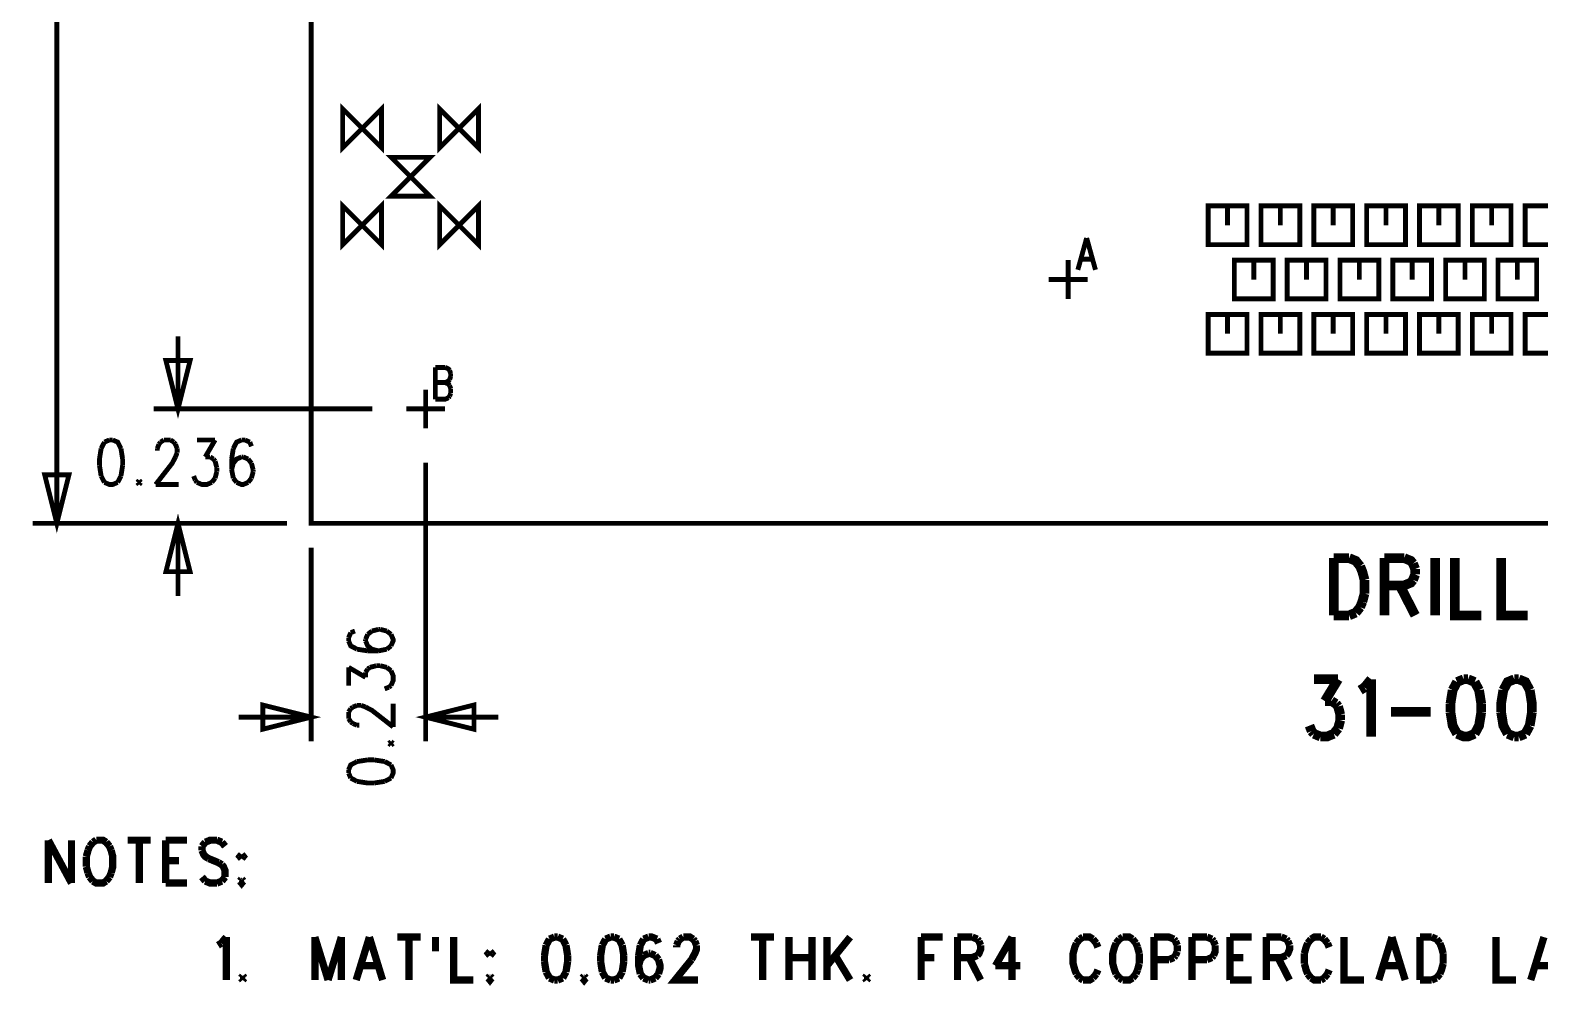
# Model space of a CAD drawing. Extents: x 7.3 to 17.4, y 4.7 to 13.3.
# Drawn here: x 7.42 to 10.535, y 7.046 to 9.017 of the extents above; entities that cross this region are included whole.
import ezdxf

# ---------------------------------------------------------------- set-up
doc = ezdxf.new("R2010")
doc.units = 0
doc.layers.add('DD_PHO', color=6, linetype='CONTINUOUS')

msp = doc.modelspace()

# ---------------------------------------------------------------- linework, layer by layer
at = {"layer": 'DD_PHO'}
for points, const_width in [([(8, 8), (13.5, 8), (13.5, 13), (8, 13), (8, 8)], 0.01), ([(7.475, 8), (7.475, 10.495)], 0.01), ([(8.065, 8.775), (8.145, 8.855), (8.145, 8.775), (8.065, 8.855), (8.065, 8.775)], 0.01), ([(8.265, 8.775), (8.345, 8.855), (8.345, 8.775), (8.265, 8.855), (8.265, 8.775)], 0.01), ([(8.165, 8.675), (8.245, 8.675), (8.165, 8.755), (8.245, 8.755), (8.165, 8.675)], 0.01), ([(8.065, 8.575), (8.145, 8.655), (8.145, 8.575), (8.065, 8.655), (8.065, 8.575)], 0.01), ([(8.265, 8.575), (8.345, 8.655), (8.345, 8.575), (8.265, 8.655), (8.265, 8.575)], 0.01), ([(9.851, 8.575), (9.931, 8.575), (9.931, 8.655), (9.851, 8.655), (9.851, 8.575)], 0.01), ([(9.891, 8.615), (9.891, 8.655)], 0.01), ([(9.96, 8.575), (10.04, 8.575), (10.04, 8.655), (9.96, 8.655), (9.96, 8.575)], 0.01), ([(10, 8.615), (10, 8.655)], 0.01), ([(10.069, 8.575), (10.149, 8.575), (10.149, 8.655), (10.069, 8.655), (10.069, 8.575)], 0.01), ([(10.109, 8.615), (10.109, 8.655)], 0.01), ([(10.178, 8.575), (10.258, 8.575), (10.258, 8.655), (10.178, 8.655), (10.178, 8.575)], 0.01), ([(10.218, 8.615), (10.218, 8.655)], 0.01), ([(10.287, 8.575), (10.367, 8.575), (10.367, 8.655), (10.287, 8.655), (10.287, 8.575)], 0.01), ([(10.327, 8.615), (10.327, 8.655)], 0.01), ([(10.396, 8.575), (10.476, 8.575), (10.476, 8.655), (10.396, 8.655), (10.396, 8.575)], 0.01), ([(10.436, 8.615), (10.436, 8.655)], 0.01), ([(10.505, 8.575), (10.585, 8.575), (10.585, 8.655), (10.505, 8.655), (10.505, 8.575)], 0.01), ([(9.60018, 8.58862), (9.582, 8.523)], 0.01), ([(9.60018, 8.58862), (9.61836, 8.523)], 0.01), ([(9.562, 8.463), (9.562, 8.543)], 0.01), ([(9.58881, 8.54487), (9.61154, 8.54487)], 0.01), ([(9.905, 8.463), (9.985, 8.463), (9.985, 8.543), (9.905, 8.543), (9.905, 8.463)], 0.01), ([(9.945, 8.503), (9.945, 8.543)], 0.01), ([(10.014, 8.463), (10.094, 8.463), (10.094, 8.543), (10.014, 8.543), (10.014, 8.463)], 0.01), ([(10.054, 8.503), (10.054, 8.543)], 0.01), ([(10.123, 8.463), (10.203, 8.463), (10.203, 8.543), (10.123, 8.543), (10.123, 8.463)], 0.01), ([(10.163, 8.503), (10.163, 8.543)], 0.01), ([(10.232, 8.463), (10.312, 8.463), (10.312, 8.543), (10.232, 8.543), (10.232, 8.463)], 0.01), ([(10.272, 8.503), (10.272, 8.543)], 0.01), ([(10.341, 8.463), (10.421, 8.463), (10.421, 8.543), (10.341, 8.543), (10.341, 8.463)], 0.01), ([(10.381, 8.503), (10.381, 8.543)], 0.01), ([(10.449, 8.463), (10.529, 8.463), (10.529, 8.543), (10.449, 8.543), (10.449, 8.463)], 0.01), ([(10.489, 8.503), (10.489, 8.543)], 0.01), ([(9.522, 8.503), (9.602, 8.503)], 0.01), ([(9.851, 8.351), (9.931, 8.351), (9.931, 8.431), (9.851, 8.431), (9.851, 8.351)], 0.01), ([(9.891, 8.391), (9.891, 8.431)], 0.01), ([(9.96, 8.351), (10.04, 8.351), (10.04, 8.431), (9.96, 8.431), (9.96, 8.351)], 0.01), ([(10, 8.391), (10, 8.431)], 0.01), ([(10.069, 8.351), (10.149, 8.351), (10.149, 8.431), (10.069, 8.431), (10.069, 8.351)], 0.01), ([(10.109, 8.391), (10.109, 8.431)], 0.01), ([(10.178, 8.351), (10.258, 8.351), (10.258, 8.431), (10.178, 8.431), (10.178, 8.351)], 0.01), ([(10.218, 8.391), (10.218, 8.431)], 0.01), ([(10.287, 8.351), (10.367, 8.351), (10.367, 8.431), (10.287, 8.431), (10.287, 8.351)], 0.01), ([(10.327, 8.391), (10.327, 8.431)], 0.01), ([(10.396, 8.351), (10.476, 8.351), (10.476, 8.431), (10.396, 8.431), (10.396, 8.351)], 0.01), ([(10.436, 8.391), (10.436, 8.431)], 0.01), ([(10.505, 8.351), (10.585, 8.351), (10.585, 8.431), (10.505, 8.431), (10.505, 8.351)], 0.01), ([(7.725, 8.236), (7.725, 8.386)], 0.01), ([(7.725, 8.236), (7.7, 8.336), (7.75, 8.336), (7.725, 8.236)], 0.01), ([(8.256, 8.32162), (8.256, 8.256)], 0.01), ([(8.256, 8.32162), (8.27645, 8.32162)], 0.01), ([(8.27645, 8.32162), (8.28327, 8.3185), (8.28554, 8.31537)], 0.01), ([(8.28554, 8.31537), (8.28781, 8.30912)], 0.01), ([(8.256, 8.29037), (8.27645, 8.29037)], 0.01), ([(8.28554, 8.29662), (8.28327, 8.2935), (8.27645, 8.29037)], 0.01), ([(8.27645, 8.29037), (8.28327, 8.28725), (8.28554, 8.28412)], 0.01), ([(8.28781, 8.30287), (8.28554, 8.29662)], 0.01), ([(8.28554, 8.28412), (8.28781, 8.27787)], 0.01), ([(8.28781, 8.30912), (8.28781, 8.30287)], 0.01), ([(8.236, 8.196), (8.236, 8.276)], 0.01), ([(8.28327, 8.25912), (8.27645, 8.256), (8.256, 8.256)], 0.01), ([(8.28554, 8.26225), (8.28327, 8.25912)], 0.01), ([(8.28781, 8.2685), (8.28554, 8.26225)], 0.01), ([(8.28781, 8.27787), (8.28781, 8.2685)], 0.01), ([(8.126, 8.236), (7.675, 8.236)], 0.01), ([(8.176, 8.236), (8.17602, 8.236)], 0.001), ([(8.196, 8.236), (8.276, 8.236)], 0.01), ([(7.57322, 8.1675), (7.5664, 8.15437)], 0.01), ([(7.58345, 8.17187), (7.57322, 8.1675)], 0.01), ([(7.59027, 8.17187), (7.58345, 8.17187)], 0.01), ([(7.60731, 8.15437), (7.6005, 8.1675), (7.59027, 8.17187)], 0.01), ([(7.68231, 8.15437), (7.68572, 8.16312)], 0.01), ([(7.68572, 8.16312), (7.68913, 8.1675)], 0.01), ([(7.68913, 8.1675), (7.69595, 8.17187)], 0.01), ([(7.69595, 8.17187), (7.70959, 8.17187)], 0.01), ([(7.70959, 8.17187), (7.7164, 8.1675)], 0.01), ([(7.7164, 8.1675), (7.71981, 8.16312)], 0.01), ([(7.71981, 8.16312), (7.72322, 8.15437)], 0.01), ([(7.76413, 8.17187), (7.80163, 8.17187)], 0.01), ([(7.80163, 8.17187), (7.78118, 8.13687)], 0.01), ([(7.85618, 8.17187), (7.84595, 8.1675), (7.83913, 8.15437)], 0.01), ([(7.863, 8.17187), (7.85618, 8.17187)], 0.01), ([(7.87322, 8.1675), (7.863, 8.17187)], 0.01), ([(7.87663, 8.15875), (7.87322, 8.1675)], 0.01), ([(8.236, 8.175), (8.23602, 8.175)], 0.001), ([(7.5664, 8.15437), (7.563, 8.1325), (7.563, 8.11937)], 0.01), ([(7.61072, 8.1325), (7.60731, 8.15437)], 0.01), ([(7.61072, 8.11937), (7.61072, 8.1325)], 0.01), ([(7.71981, 8.13687), (7.713, 8.12375), (7.6789, 8.08)], 0.01), ([(7.68231, 8.15), (7.68231, 8.15437)], 0.01), ([(7.72322, 8.14562), (7.71981, 8.13687)], 0.01), ([(7.72322, 8.15437), (7.72322, 8.14562)], 0.01), ([(7.78118, 8.13687), (7.7914, 8.13687)], 0.01), ([(7.7914, 8.13687), (7.79822, 8.1325)], 0.01), ([(7.79822, 8.1325), (7.80163, 8.12812)], 0.01), ([(7.80163, 8.12812), (7.80504, 8.115)], 0.01), ([(7.83913, 8.15437), (7.83572, 8.1325)], 0.01), ([(7.83572, 8.1325), (7.83572, 8.11062)], 0.01), ([(7.85618, 8.13687), (7.84595, 8.1325), (7.83913, 8.12375)], 0.01), ([(7.85959, 8.13687), (7.85618, 8.13687)], 0.01), ([(7.86981, 8.1325), (7.85959, 8.13687)], 0.01), ([(7.87663, 8.12375), (7.86981, 8.1325)], 0.01), ([(7.475, 8), (7.45, 8.1), (7.5, 8.1), (7.475, 8)], 0.01), ([(7.563, 8.11937), (7.5664, 8.0975)], 0.01), ([(7.5664, 8.0975), (7.57322, 8.08437)], 0.01), ([(7.6005, 8.08437), (7.60731, 8.0975)], 0.01), ([(7.60731, 8.0975), (7.61072, 8.11937)], 0.01), ([(7.76072, 8.08875), (7.75731, 8.0975)], 0.01), ([(7.80504, 8.10625), (7.80163, 8.09312)], 0.01), ([(7.80504, 8.115), (7.80504, 8.10625)], 0.01), ([(7.83913, 8.12375), (7.83572, 8.11062)], 0.01), ([(7.83572, 8.11062), (7.83913, 8.09312)], 0.01), ([(7.88004, 8.11062), (7.87663, 8.12375)], 0.01), ([(7.87663, 8.09312), (7.88004, 8.10625)], 0.01), ([(7.88004, 8.10625), (7.88004, 8.11062)], 0.01), ([(8.236, 8.125), (8.236, 7.55)], 0.01), ([(7.57322, 8.08437), (7.58345, 8.08), (7.59027, 8.08), (7.6005, 8.08437)], 0.01), ([(7.64481, 8.08875), (7.6414, 8.08437)], 0.01), ([(7.6414, 8.08437), (7.64481, 8.08)], 0.01), ([(7.64822, 8.08437), (7.64481, 8.08875)], 0.01), ([(7.64481, 8.08), (7.64822, 8.08437)], 0.01), ([(7.6789, 8.08), (7.72663, 8.08)], 0.01), ([(7.76413, 8.08437), (7.76072, 8.08875)], 0.01), ([(7.79481, 8.08437), (7.78459, 8.08), (7.77436, 8.08), (7.76413, 8.08437)], 0.01), ([(7.80163, 8.09312), (7.79481, 8.08437)], 0.01), ([(7.83913, 8.09312), (7.84595, 8.08437)], 0.01), ([(7.84595, 8.08437), (7.85618, 8.08), (7.85959, 8.08), (7.86981, 8.08437)], 0.01), ([(7.86981, 8.08437), (7.87663, 8.09312)], 0.01), ([(7.95, 8), (7.425, 8)], 0.01), ([(7.725, 8), (7.75, 7.9), (7.7, 7.9), (7.725, 8)], 0.01), ([(7.725, 8), (7.725, 7.85)], 0.01), ([(8, 8), (8.00002, 8)], 0.001), ([(8, 8), (8.00002, 8)], 0.001), ([(8, 8), (8.00002, 8)], 0.001), ([(8, 7.95), (8, 7.55)], 0.01), ([(10.11, 7.92812), (10.11, 7.81)], 0.02), ([(10.11, 7.92812), (10.14181, 7.92812)], 0.02), ([(10.14181, 7.92812), (10.15545, 7.9225), (10.16454, 7.91125)], 0.02), ([(10.16454, 7.91125), (10.16909, 7.9), (10.17363, 7.88312)], 0.02), ([(10.21454, 7.92812), (10.21454, 7.81)], 0.02), ([(10.21454, 7.92812), (10.25545, 7.92812)], 0.02), ([(10.25545, 7.92812), (10.26909, 7.9225), (10.27363, 7.91687)], 0.02), ([(10.27363, 7.91687), (10.27818, 7.90562)], 0.02), ([(10.27818, 7.90562), (10.27818, 7.89437)], 0.02), ([(10.31909, 7.92812), (10.31909, 7.81)], 0.02), ([(10.36, 7.92812), (10.36, 7.81), (10.41454, 7.81)], 0.02), ([(10.45545, 7.92812), (10.45545, 7.81), (10.51, 7.81)], 0.02), ([(10.17363, 7.88312), (10.17363, 7.855)], 0.02), ([(10.25545, 7.87187), (10.21454, 7.87187)], 0.02), ([(10.24636, 7.87187), (10.27818, 7.81)], 0.02), ([(10.27363, 7.88312), (10.26909, 7.8775), (10.25545, 7.87187)], 0.02), ([(10.27818, 7.89437), (10.27363, 7.88312)], 0.02), ([(10.17363, 7.855), (10.16909, 7.83812)], 0.02), ([(10.14181, 7.81), (10.11, 7.81)], 0.02), ([(10.15545, 7.81562), (10.14181, 7.81)], 0.02), ([(10.16454, 7.82687), (10.15545, 7.81562)], 0.02), ([(10.16909, 7.83812), (10.16454, 7.82687)], 0.02), ([(8.0815, 7.77422), (8.07712, 7.764)], 0.01), ([(8.07712, 7.764), (8.07712, 7.75718)], 0.01), ([(8.07712, 7.75718), (8.0815, 7.74695), (8.09462, 7.74013)], 0.01), ([(8.09025, 7.77763), (8.0815, 7.77422)], 0.01), ([(8.1165, 7.77081), (8.11212, 7.76059)], 0.01), ([(8.11212, 7.76059), (8.11212, 7.75718)], 0.01), ([(8.11212, 7.75718), (8.1165, 7.74695), (8.12525, 7.74013)], 0.01), ([(8.12525, 7.77763), (8.1165, 7.77081)], 0.01), ([(8.13837, 7.78104), (8.12525, 7.77763)], 0.01), ([(8.14275, 7.78104), (8.13837, 7.78104)], 0.01), ([(8.15587, 7.77763), (8.14275, 7.78104)], 0.01), ([(8.16462, 7.77081), (8.15587, 7.77763)], 0.01), ([(8.16462, 7.74695), (8.169, 7.75718), (8.169, 7.76059), (8.16462, 7.77081)], 0.01), ([(8.09462, 7.74013), (8.1165, 7.73672)], 0.01), ([(8.1165, 7.73672), (8.13837, 7.73672)], 0.01), ([(8.12525, 7.74013), (8.13837, 7.73672)], 0.01), ([(8.13837, 7.73672), (8.15587, 7.74013)], 0.01), ([(8.15587, 7.74013), (8.16462, 7.74695)], 0.01), ([(8.07712, 7.66513), (8.07712, 7.70263)], 0.01), ([(8.07712, 7.70263), (8.11212, 7.68218)], 0.01), ([(8.11212, 7.6924), (8.1165, 7.69922)], 0.01), ([(8.11212, 7.68218), (8.11212, 7.6924)], 0.01), ([(8.1165, 7.69922), (8.12087, 7.70263)], 0.01), ([(8.12087, 7.70263), (8.134, 7.70604)], 0.01), ([(8.134, 7.70604), (8.14275, 7.70604)], 0.01), ([(8.14275, 7.70604), (8.15587, 7.70263)], 0.01), ([(8.15587, 7.70263), (8.16462, 7.69581)], 0.01), ([(8.16462, 7.69581), (8.169, 7.68559), (8.169, 7.67536), (8.16462, 7.66513)], 0.01), ([(8.16025, 7.66172), (8.1515, 7.65831)], 0.01), ([(8.16462, 7.66513), (8.16025, 7.66172)], 0.01), ([(10.06909, 7.67812), (10.11909, 7.67812)], 0.02), ([(10.11909, 7.67812), (10.09181, 7.63312)], 0.02), ([(10.16454, 7.65562), (10.17363, 7.66125)], 0.02), ([(10.17363, 7.66125), (10.18727, 7.67812)], 0.02), ([(10.18727, 7.67812), (10.18727, 7.56)], 0.02), ([(10.35545, 7.65562), (10.3509, 7.6275)], 0.02), ([(10.36454, 7.6725), (10.35545, 7.65562)], 0.02), ([(10.37818, 7.67812), (10.36454, 7.6725)], 0.02), ([(10.38727, 7.67812), (10.37818, 7.67812)], 0.02), ([(10.4009, 7.6725), (10.38727, 7.67812)], 0.02), ([(10.41, 7.65562), (10.4009, 7.6725)], 0.02), ([(10.41454, 7.6275), (10.41, 7.65562)], 0.02), ([(10.46, 7.65562), (10.45545, 7.6275), (10.45545, 7.61062)], 0.02), ([(10.48272, 7.67812), (10.46909, 7.6725), (10.46, 7.65562)], 0.02), ([(10.49181, 7.67812), (10.48272, 7.67812)], 0.02), ([(10.51454, 7.65562), (10.50545, 7.6725), (10.49181, 7.67812)], 0.02), ([(10.51909, 7.61062), (10.51909, 7.6275), (10.51454, 7.65562)], 0.02), ([(8.169, 7.5799), (8.169, 7.62763)], 0.01), ([(10.09181, 7.63312), (10.10545, 7.63312)], 0.02), ([(10.10545, 7.63312), (10.11454, 7.6275)], 0.02), ([(10.11454, 7.6275), (10.11909, 7.62187)], 0.02), ([(10.3509, 7.6275), (10.3509, 7.61062)], 0.02), ([(10.41454, 7.61062), (10.41454, 7.6275)], 0.02), ([(8, 7.6), (7.85, 7.6)], 0.01), ([(8, 7.6), (7.9, 7.575), (7.9, 7.625), (8, 7.6)], 0.01), ([(8.07712, 7.61059), (8.0815, 7.6174)], 0.01), ([(8.07712, 7.59695), (8.07712, 7.61059)], 0.01), ([(8.0815, 7.59013), (8.07712, 7.59695)], 0.01), ([(8.0815, 7.6174), (8.08587, 7.62081)], 0.01), ([(8.08587, 7.62081), (8.09462, 7.62422)], 0.01), ([(8.09462, 7.62422), (8.10337, 7.62422)], 0.01), ([(8.10337, 7.62422), (8.11212, 7.62081)], 0.01), ([(8.11212, 7.62081), (8.12525, 7.614), (8.169, 7.5799)], 0.01), ([(8.236, 7.6), (8.336, 7.625), (8.336, 7.575), (8.236, 7.6)], 0.01), ([(8.236, 7.6), (8.386, 7.6)], 0.01), ([(10.11909, 7.62187), (10.12363, 7.605)], 0.02), ([(10.12363, 7.59375), (10.11909, 7.57687)], 0.02), ([(10.12363, 7.605), (10.12363, 7.59375)], 0.02), ([(10.22818, 7.61062), (10.31, 7.61062)], 0.02), ([(10.3509, 7.61062), (10.35545, 7.5825), (10.36454, 7.56562)], 0.02), ([(10.4009, 7.56562), (10.41, 7.5825), (10.41454, 7.61062)], 0.02), ([(10.45545, 7.61062), (10.46, 7.5825), (10.46909, 7.56562)], 0.02), ([(10.51454, 7.5825), (10.51909, 7.61062)], 0.02), ([(8.08587, 7.58672), (8.0815, 7.59013)], 0.01), ([(8.09462, 7.58331), (8.08587, 7.58672)], 0.01), ([(8.099, 7.58331), (8.09462, 7.58331)], 0.01), ([(10.06454, 7.57125), (10.06, 7.5825)], 0.02), ([(10.06909, 7.56562), (10.06454, 7.57125)], 0.02), ([(10.08272, 7.56), (10.06909, 7.56562)], 0.02), ([(10.11, 7.56562), (10.09636, 7.56), (10.08272, 7.56)], 0.02), ([(10.11909, 7.57687), (10.11, 7.56562)], 0.02), ([(10.36454, 7.56562), (10.37818, 7.56), (10.38727, 7.56), (10.4009, 7.56562)], 0.02), ([(10.46909, 7.56562), (10.48272, 7.56)], 0.02), ([(10.49181, 7.56), (10.50545, 7.56562)], 0.02), ([(10.50545, 7.56562), (10.51454, 7.5825)], 0.02), ([(8.16462, 7.54922), (8.16025, 7.54581)], 0.01), ([(8.16025, 7.54581), (8.16462, 7.5424)], 0.01), ([(8.169, 7.54581), (8.16462, 7.54922)], 0.01), ([(8.16462, 7.5424), (8.169, 7.54581)], 0.01), ([(10.48272, 7.56), (10.49181, 7.56)], 0.02), ([(8.09462, 7.50831), (8.0815, 7.5015), (8.07712, 7.49127)], 0.01), ([(8.1165, 7.51172), (8.09462, 7.50831)], 0.01), ([(8.12962, 7.51172), (8.1165, 7.51172)], 0.01), ([(8.1515, 7.50831), (8.12962, 7.51172)], 0.01), ([(8.16462, 7.5015), (8.1515, 7.50831)], 0.01), ([(8.07712, 7.49127), (8.07712, 7.48445)], 0.01), ([(8.07712, 7.48445), (8.0815, 7.47422)], 0.01), ([(8.0815, 7.47422), (8.09462, 7.4674)], 0.01), ([(8.1515, 7.4674), (8.16462, 7.47422)], 0.01), ([(8.16462, 7.47422), (8.169, 7.48445), (8.169, 7.49127), (8.16462, 7.5015)], 0.01), ([(8.09462, 7.4674), (8.1165, 7.464), (8.12962, 7.464)], 0.01), ([(8.12962, 7.464), (8.1515, 7.4674)], 0.01), ([(7.4575, 7.34609), (7.4575, 7.2575)], 0.015), ([(7.4575, 7.34609), (7.50522, 7.2575)], 0.015), ([(7.50522, 7.34609), (7.50522, 7.2575)], 0.015), ([(7.55636, 7.34609), (7.54954, 7.34187)], 0.015), ([(7.57681, 7.34187), (7.57, 7.34609), (7.55636, 7.34609)], 0.015), ([(7.62113, 7.34609), (7.66886, 7.34609)], 0.015), ([(7.645, 7.34609), (7.645, 7.2575)], 0.015), ([(7.69954, 7.34609), (7.69954, 7.2575)], 0.015), ([(7.69954, 7.34609), (7.74386, 7.34609)], 0.015), ([(7.80522, 7.34609), (7.79159, 7.34609), (7.78136, 7.34187)], 0.015), ([(7.81545, 7.34187), (7.80522, 7.34609)], 0.015), ([(7.53931, 7.325), (7.5359, 7.31234)], 0.015), ([(7.54272, 7.33343), (7.53931, 7.325)], 0.015), ([(7.54954, 7.34187), (7.54272, 7.33343)], 0.015), ([(7.58363, 7.33343), (7.57681, 7.34187)], 0.015), ([(7.58704, 7.325), (7.58363, 7.33343)], 0.015), ([(7.58704, 7.27859), (7.59045, 7.29125), (7.59045, 7.31234), (7.58704, 7.325)], 0.015), ([(7.78136, 7.34187), (7.77454, 7.33343)], 0.015), ([(7.77454, 7.33343), (7.77454, 7.325)], 0.015), ([(7.77454, 7.325), (7.77795, 7.31656), (7.78136, 7.31234), (7.78818, 7.30812)], 0.015), ([(7.82227, 7.33343), (7.81545, 7.34187)], 0.015), ([(7.85636, 7.31656), (7.85295, 7.31234), (7.85636, 7.30812)], 0.015), ([(7.85636, 7.30812), (7.85977, 7.31234), (7.85636, 7.31656)], 0.015), ([(7.5359, 7.31234), (7.5359, 7.29125)], 0.015), ([(7.5359, 7.29125), (7.53931, 7.27859)], 0.015), ([(7.69954, 7.3039), (7.72681, 7.3039)], 0.015), ([(7.78818, 7.30812), (7.80863, 7.29968)], 0.015), ([(7.80863, 7.29968), (7.81545, 7.29546)], 0.015), ([(7.81545, 7.29546), (7.81886, 7.29125), (7.82227, 7.28281), (7.82227, 7.27015)], 0.015), ([(7.53931, 7.27859), (7.54272, 7.27015)], 0.015), ([(7.54272, 7.27015), (7.54954, 7.26171)], 0.015), ([(7.54954, 7.26171), (7.55636, 7.2575), (7.57, 7.2575), (7.57681, 7.26171)], 0.015), ([(7.57681, 7.26171), (7.58363, 7.27015)], 0.015), ([(7.58363, 7.27015), (7.58704, 7.27859)], 0.015), ([(7.69954, 7.2575), (7.74386, 7.2575)], 0.015), ([(7.78136, 7.26171), (7.77454, 7.27015)], 0.015), ([(7.80522, 7.2575), (7.79159, 7.2575), (7.78136, 7.26171)], 0.015), ([(7.81545, 7.26171), (7.80522, 7.2575)], 0.015), ([(7.82227, 7.27015), (7.81545, 7.26171)], 0.015), ([(7.85636, 7.26593), (7.85295, 7.26171)], 0.015), ([(7.85295, 7.26171), (7.85636, 7.2575), (7.85977, 7.26171)], 0.015), ([(7.85977, 7.26171), (7.85636, 7.26593)], 0.015), ([(7.8075, 7.12921), (7.81431, 7.13343)], 0.015), ([(7.81431, 7.13343), (7.82454, 7.14609)], 0.015), ([(7.82454, 7.14609), (7.82454, 7.0575)], 0.015), ([(8.0075, 7.14609), (8.0075, 7.0575)], 0.015), ([(8.0075, 7.14609), (8.03477, 7.0575)], 0.015), ([(8.06204, 7.14609), (8.03477, 7.0575)], 0.015), ([(8.06204, 7.14609), (8.06204, 7.0575)], 0.015), ([(8.12, 7.14609), (8.09272, 7.0575)], 0.015), ([(8.12, 7.14609), (8.14727, 7.0575)], 0.015), ([(8.17795, 7.14609), (8.22568, 7.14609)], 0.015), ([(8.20181, 7.14609), (8.20181, 7.0575)], 0.015), ([(8.25636, 7.14609), (8.25636, 7.11656)], 0.015), ([(8.29386, 7.14609), (8.29386, 7.0575), (8.33477, 7.0575)], 0.015), ([(8.48477, 7.12921), (8.48136, 7.10812)], 0.015), ([(8.49159, 7.14187), (8.48477, 7.12921)], 0.015), ([(8.50181, 7.14609), (8.49159, 7.14187)], 0.015), ([(8.50863, 7.14609), (8.50181, 7.14609)], 0.015), ([(8.51886, 7.14187), (8.50863, 7.14609)], 0.015), ([(8.52568, 7.12921), (8.51886, 7.14187)], 0.015), ([(8.52909, 7.10812), (8.52568, 7.12921)], 0.015), ([(8.60068, 7.12921), (8.59727, 7.10812)], 0.015), ([(8.6075, 7.14187), (8.60068, 7.12921)], 0.015), ([(8.61772, 7.14609), (8.6075, 7.14187)], 0.015), ([(8.62454, 7.14609), (8.61772, 7.14609)], 0.015), ([(8.63477, 7.14187), (8.62454, 7.14609)], 0.015), ([(8.64159, 7.12921), (8.63477, 7.14187)], 0.015), ([(8.645, 7.10812), (8.64159, 7.12921)], 0.015), ([(8.67909, 7.12921), (8.67568, 7.10812)], 0.015), ([(8.6859, 7.14187), (8.67909, 7.12921)], 0.015), ([(8.69613, 7.14609), (8.6859, 7.14187)], 0.015), ([(8.71318, 7.14187), (8.70295, 7.14609), (8.69613, 7.14609)], 0.015), ([(8.71659, 7.13343), (8.71318, 7.14187)], 0.015), ([(8.75409, 7.12921), (8.7575, 7.13765)], 0.015), ([(8.75409, 7.125), (8.75409, 7.12921)], 0.015), ([(8.7575, 7.13765), (8.7609, 7.14187)], 0.015), ([(8.7609, 7.14187), (8.76772, 7.14609)], 0.015), ([(8.76772, 7.14609), (8.78136, 7.14609), (8.78818, 7.14187)], 0.015), ([(8.795, 7.12921), (8.795, 7.12078), (8.79159, 7.11234), (8.78477, 7.09968)], 0.015), ([(8.78818, 7.14187), (8.79159, 7.13765)], 0.015), ([(8.79159, 7.13765), (8.795, 7.12921)], 0.015), ([(8.9075, 7.14609), (8.95522, 7.14609)], 0.015), ([(8.93136, 7.14609), (8.93136, 7.0575)], 0.015), ([(8.9859, 7.14609), (8.9859, 7.0575)], 0.015), ([(9.03363, 7.14609), (9.03363, 7.0575)], 0.015), ([(9.06431, 7.14609), (9.06431, 7.0575)], 0.015), ([(9.11204, 7.14609), (9.06431, 7.08703)], 0.015), ([(9.25863, 7.14609), (9.25863, 7.0575)], 0.015), ([(9.25863, 7.14609), (9.30295, 7.14609)], 0.015), ([(9.33363, 7.14609), (9.33363, 7.0575)], 0.015), ([(9.33363, 7.14609), (9.36431, 7.14609)], 0.015), ([(9.36431, 7.14609), (9.37454, 7.14187)], 0.015), ([(9.37454, 7.14187), (9.37795, 7.13765)], 0.015), ([(9.38136, 7.12921), (9.38136, 7.12078), (9.37795, 7.11234), (9.37454, 7.10812)], 0.015), ([(9.37795, 7.13765), (9.38136, 7.12921)], 0.015), ([(9.44613, 7.14609), (9.41204, 7.08703)], 0.015), ([(9.44613, 7.14609), (9.44613, 7.0575)], 0.015), ([(9.57909, 7.13343), (9.57568, 7.125), (9.57227, 7.11234), (9.57227, 7.09125), (9.57568, 7.07859), (9.57909, 7.07015)], 0.015), ([(9.5859, 7.14187), (9.57909, 7.13343)], 0.015), ([(9.59272, 7.14609), (9.5859, 7.14187)], 0.015), ([(9.61318, 7.14187), (9.60636, 7.14609), (9.59272, 7.14609)], 0.015), ([(9.62, 7.13343), (9.61318, 7.14187)], 0.015), ([(9.6234, 7.125), (9.62, 7.13343)], 0.015), ([(9.6609, 7.13343), (9.6575, 7.125), (9.65409, 7.11234), (9.65409, 7.09125), (9.6575, 7.07859), (9.6609, 7.07015)], 0.015), ([(9.66772, 7.14187), (9.6609, 7.13343)], 0.015), ([(9.67454, 7.14609), (9.66772, 7.14187)], 0.015), ([(9.695, 7.14187), (9.68818, 7.14609), (9.67454, 7.14609)], 0.015), ([(9.70181, 7.13343), (9.695, 7.14187)], 0.015), ([(9.70522, 7.125), (9.70181, 7.13343)], 0.015), ([(9.73931, 7.14609), (9.73931, 7.0575)], 0.015), ([(9.73931, 7.14609), (9.77, 7.14609), (9.78022, 7.14187)], 0.015), ([(9.78022, 7.14187), (9.78363, 7.13765)], 0.015), ([(9.78363, 7.13765), (9.78704, 7.12921)], 0.015), ([(9.78704, 7.12921), (9.78704, 7.11656)], 0.015), ([(9.81772, 7.14609), (9.81772, 7.0575)], 0.015), ([(9.81772, 7.14609), (9.8484, 7.14609)], 0.015), ([(9.8484, 7.14609), (9.85863, 7.14187)], 0.015), ([(9.85863, 7.14187), (9.86204, 7.13765)], 0.015), ([(9.86204, 7.13765), (9.86545, 7.12921)], 0.015), ([(9.86545, 7.12921), (9.86545, 7.11656), (9.86204, 7.10812)], 0.015), ([(9.89613, 7.14609), (9.89613, 7.0575)], 0.015), ([(9.89613, 7.14609), (9.94045, 7.14609)], 0.015), ([(9.97113, 7.14609), (9.97113, 7.0575)], 0.015), ([(9.97113, 7.14609), (10.00181, 7.14609)], 0.015), ([(10.00181, 7.14609), (10.01204, 7.14187)], 0.015), ([(10.01204, 7.14187), (10.01545, 7.13765)], 0.015), ([(10.01886, 7.12921), (10.01886, 7.12078), (10.01545, 7.11234), (10.01204, 7.10812)], 0.015), ([(10.01545, 7.13765), (10.01886, 7.12921)], 0.015), ([(10.05636, 7.13343), (10.05295, 7.125), (10.04954, 7.11234)], 0.015), ([(10.06318, 7.14187), (10.05636, 7.13343)], 0.015), ([(10.08363, 7.14609), (10.07, 7.14609), (10.06318, 7.14187)], 0.015), ([(10.09045, 7.14187), (10.08363, 7.14609)], 0.015), ([(10.09727, 7.13343), (10.09045, 7.14187)], 0.015), ([(10.10068, 7.125), (10.09727, 7.13343)], 0.015), ([(10.13136, 7.14609), (10.13136, 7.0575), (10.17227, 7.0575)], 0.015), ([(10.23022, 7.14609), (10.20295, 7.0575)], 0.015), ([(10.23022, 7.14609), (10.2575, 7.0575)], 0.015), ([(10.28818, 7.14609), (10.28818, 7.0575)], 0.015), ([(10.28818, 7.14609), (10.31204, 7.14609)], 0.015), ([(10.31204, 7.14609), (10.32227, 7.14187)], 0.015), ([(10.32227, 7.14187), (10.32909, 7.13343)], 0.015), ([(10.32909, 7.13343), (10.3325, 7.125), (10.3359, 7.11234)], 0.015), ([(10.445, 7.14609), (10.445, 7.0575), (10.4859, 7.0575)], 0.015), ([(10.54386, 7.14609), (10.51659, 7.0575)], 0.015), ([(8.36886, 7.11656), (8.36545, 7.11234), (8.36886, 7.10812)], 0.015), ([(8.36886, 7.10812), (8.37227, 7.11234), (8.36886, 7.11656)], 0.015), ([(8.48136, 7.10812), (8.48136, 7.09546)], 0.015), ([(8.52909, 7.09546), (8.52909, 7.10812)], 0.015), ([(8.59727, 7.10812), (8.59727, 7.09546)], 0.015), ([(8.645, 7.09546), (8.645, 7.10812)], 0.015), ([(8.67568, 7.10812), (8.67568, 7.08703), (8.67909, 7.07015)], 0.015), ([(8.67909, 7.09968), (8.67568, 7.08703)], 0.015), ([(8.6859, 7.10812), (8.67909, 7.09968)], 0.015), ([(8.69613, 7.11234), (8.6859, 7.10812)], 0.015), ([(8.69954, 7.11234), (8.69613, 7.11234)], 0.015), ([(8.70977, 7.10812), (8.69954, 7.11234)], 0.015), ([(8.71659, 7.09968), (8.70977, 7.10812)], 0.015), ([(8.71659, 7.07015), (8.72, 7.08281), (8.72, 7.08703), (8.71659, 7.09968)], 0.015), ([(8.78477, 7.09968), (8.75068, 7.0575), (8.7984, 7.0575)], 0.015), ([(8.9859, 7.1039), (9.03363, 7.1039)], 0.015), ([(9.08136, 7.10812), (9.11204, 7.0575)], 0.015), ([(9.25863, 7.1039), (9.2859, 7.1039)], 0.015), ([(9.36431, 7.1039), (9.33363, 7.1039)], 0.015), ([(9.3575, 7.1039), (9.38136, 7.0575)], 0.015), ([(9.37454, 7.10812), (9.36431, 7.1039)], 0.015), ([(9.70863, 7.11234), (9.70522, 7.125)], 0.015), ([(9.70863, 7.09125), (9.70863, 7.11234)], 0.015), ([(9.77, 7.09968), (9.73931, 7.09968)], 0.015), ([(9.78022, 7.1039), (9.77, 7.09968)], 0.015), ([(9.78363, 7.10812), (9.78022, 7.1039)], 0.015), ([(9.78704, 7.11656), (9.78363, 7.10812)], 0.015), ([(9.8484, 7.09968), (9.81772, 7.09968)], 0.015), ([(9.85863, 7.1039), (9.8484, 7.09968)], 0.015), ([(9.86204, 7.10812), (9.85863, 7.1039)], 0.015), ([(9.89613, 7.1039), (9.9234, 7.1039)], 0.015), ([(10.00181, 7.1039), (9.97113, 7.1039)], 0.015), ([(9.995, 7.1039), (10.01886, 7.0575)], 0.015), ([(10.01204, 7.10812), (10.00181, 7.1039)], 0.015), ([(10.04954, 7.11234), (10.04954, 7.09125)], 0.015), ([(10.3359, 7.11234), (10.3359, 7.09125)], 0.015), ([(7.85863, 7.06593), (7.85522, 7.06171)], 0.015), ([(7.86204, 7.06171), (7.85863, 7.06593)], 0.015), ([(8.10295, 7.08703), (8.13704, 7.08703)], 0.015), ([(8.36886, 7.06593), (8.36545, 7.06171)], 0.015), ([(8.37227, 7.06171), (8.36886, 7.06593)], 0.015), ([(8.48136, 7.09546), (8.48477, 7.07437)], 0.015), ([(8.48477, 7.07437), (8.49159, 7.06171)], 0.015), ([(8.51886, 7.06171), (8.52568, 7.07437)], 0.015), ([(8.52568, 7.07437), (8.52909, 7.09546)], 0.015), ([(8.56318, 7.06593), (8.55977, 7.06171)], 0.015), ([(8.56659, 7.06171), (8.56318, 7.06593)], 0.015), ([(8.59727, 7.09546), (8.60068, 7.07437)], 0.015), ([(8.60068, 7.07437), (8.6075, 7.06171)], 0.015), ([(8.63477, 7.06171), (8.64159, 7.07437)], 0.015), ([(8.64159, 7.07437), (8.645, 7.09546)], 0.015), ([(8.67909, 7.07015), (8.6859, 7.06171)], 0.015), ([(8.70977, 7.06171), (8.71659, 7.07015)], 0.015), ([(9.14613, 7.06593), (9.14272, 7.06171)], 0.015), ([(9.14954, 7.06171), (9.14613, 7.06593)], 0.015), ([(9.41204, 7.08703), (9.46318, 7.08703)], 0.015), ([(9.57909, 7.07015), (9.5859, 7.06171)], 0.015), ([(9.61318, 7.06171), (9.62, 7.07015)], 0.015), ([(9.62, 7.07015), (9.6234, 7.07859)], 0.015), ([(9.6609, 7.07015), (9.66772, 7.06171)], 0.015), ([(9.695, 7.06171), (9.70181, 7.07015)], 0.015), ([(9.70181, 7.07015), (9.70522, 7.07859)], 0.015), ([(9.70522, 7.07859), (9.70863, 7.09125)], 0.015), ([(10.04954, 7.09125), (10.05295, 7.07859), (10.05636, 7.07015)], 0.015), ([(10.05636, 7.07015), (10.06318, 7.06171)], 0.015), ([(10.09045, 7.06171), (10.09727, 7.07015)], 0.015), ([(10.09727, 7.07015), (10.10068, 7.07859)], 0.015), ([(10.21318, 7.08703), (10.24727, 7.08703)], 0.015), ([(10.32909, 7.07015), (10.32227, 7.06171)], 0.015), ([(10.3359, 7.09125), (10.3325, 7.07859), (10.32909, 7.07015)], 0.015), ([(10.52681, 7.08703), (10.5609, 7.08703)], 0.015), ([(7.85522, 7.06171), (7.85863, 7.0575)], 0.015), ([(7.85863, 7.0575), (7.86204, 7.06171)], 0.015), ([(8.36545, 7.06171), (8.36886, 7.0575), (8.37227, 7.06171)], 0.015), ([(8.49159, 7.06171), (8.50181, 7.0575)], 0.015), ([(8.50181, 7.0575), (8.50863, 7.0575)], 0.015), ([(8.50863, 7.0575), (8.51886, 7.06171)], 0.015), ([(8.55977, 7.06171), (8.56318, 7.0575), (8.56659, 7.06171)], 0.015), ([(8.6075, 7.06171), (8.61772, 7.0575)], 0.015), ([(8.61772, 7.0575), (8.62454, 7.0575)], 0.015), ([(8.62454, 7.0575), (8.63477, 7.06171)], 0.015), ([(8.6859, 7.06171), (8.69613, 7.0575)], 0.015), ([(8.69613, 7.0575), (8.69954, 7.0575)], 0.015), ([(8.69954, 7.0575), (8.70977, 7.06171)], 0.015), ([(9.14272, 7.06171), (9.14613, 7.0575)], 0.015), ([(9.14613, 7.0575), (9.14954, 7.06171)], 0.015), ([(9.5859, 7.06171), (9.59272, 7.0575)], 0.015), ([(9.59272, 7.0575), (9.60636, 7.0575), (9.61318, 7.06171)], 0.015), ([(9.66772, 7.06171), (9.67454, 7.0575)], 0.015), ([(9.67454, 7.0575), (9.68818, 7.0575), (9.695, 7.06171)], 0.015), ([(9.89613, 7.0575), (9.94045, 7.0575)], 0.015), ([(10.06318, 7.06171), (10.07, 7.0575), (10.08363, 7.0575)], 0.015), ([(10.08363, 7.0575), (10.09045, 7.06171)], 0.015), ([(10.31204, 7.0575), (10.28818, 7.0575)], 0.015), ([(10.32227, 7.06171), (10.31204, 7.0575)], 0.015)]:
    msp.add_lwpolyline(points, dxfattribs=dict(at, const_width=const_width))

doc.saveas('drawing.dxf')
